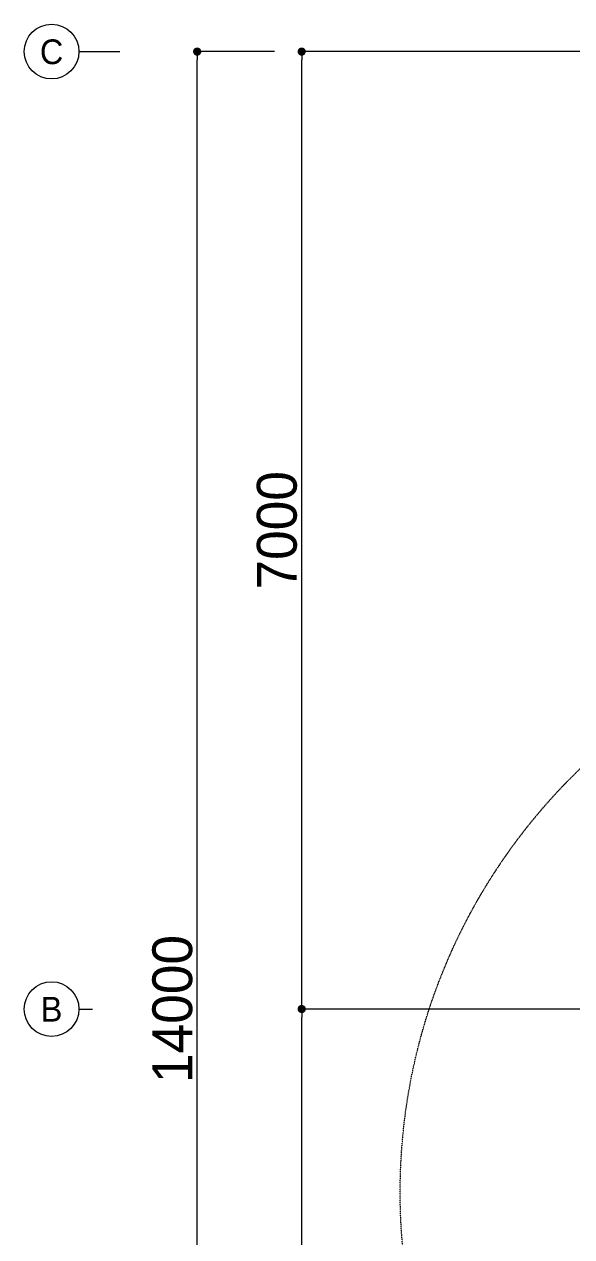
# Model space of a CAD drawing. Header units: millimetres. Extents: x -376000 to 292178, y -193032 to 188048.
# Drawn here: x -134026 to -130023, y 62184 to 71049 of the extents above; entities that cross this region are included whole.
import ezdxf

# ---------------------------------------------------------------- set-up
doc = ezdxf.new("R2010")
doc.units = ezdxf.units.MM
doc.header["$PDMODE"] = 1
doc.header["$PDSIZE"] = -2
doc.linetypes.add('VW-01 短破線', pattern=[2.116125, 1.058062, -1.058062])
doc.linetypes.add('ラインタイプ-6', pattern=[5.291531, 3.175, -1.058062, 0.352704, -0.705764])
for name, color, linetype, lineweight in [('01_基準-寸法', 7, 'Continuous', 5), ('07_文字・記号', 7, 'Continuous', 9), ('_天井プロット (2D)', 7, 'Continuous', 5), ('_平面図(既存部) (2D)', 7, 'Continuous', 5), ('_文字・記号 (2D)', 7, 'Continuous', 5)]:
    doc.layers.add(name, color=color, linetype=linetype, lineweight=lineweight)
doc.layers.add('06一点鎖線', color=7, linetype='ラインタイプ-6', lineweight=9, true_color=0x9999ff)
doc.styles.add('Hiragino Kaku Gothic Pro W3', font='', dxfattribs={"bigfont": 'Hiragino Kaku Gothic Pro W3'})
doc.styles.add('Hiragino Sans W3', font='', dxfattribs={"bigfont": 'Hiragino Sans W3'})
doc.styles.add('ＭＳ Ｐゴシック', font='MS PGothic.ttf')
doc.styles.get('Hiragino Kaku Gothic Pro W3').set_extended_font_data('Hiragino Kaku Gothic Pro W3')
doc.styles.get('Hiragino Sans W3').set_extended_font_data('Hiragino Sans W3')
doc.dimstyles.new('RGT', dxfattribs={"dimtxt": 161.781684, "dimasz": 0.999939, "dimexe": 0, "dimexo": 1, "dimgap": 0.5, "dimtad": 1, "dimdsep": 46, "dimtxsty": 'Hiragino Sans W3', "dimblk": 'DOT', "dimblk1": 'DOT', "dimblk2": 'DOT', "dimcen": 0, "dimazin": 0, "dimtfac": 1, "dimtix": 1, "dimtmove": 0, "dimatfit": 0, "dimldrblk": 'VW_FILLEDARROW', "dimfxl": 1, "dimfrac": 2, "dimtolj": 1, "dimarcsym": 0})

# ---------------------------------------------------------------- blocks, each defined once
blk = doc.blocks.new('平面図(既存部) (2D)')
at = {"layer": '06一点鎖線'}
for p, q in [((-96430.237, 70848.559), (-131430.237, 70848.559)), ((-96430.237, 63848.559), (-131430.237, 63848.559))]:
    blk.add_line(p, q, dxfattribs=at)
blk = doc.blocks.new('天井プロット (2D)')
at = {"layer": '07_文字・記号', "color": 100, "linetype": 'VW-01 短破線', "true_color": 0x00ff3f}
blk.add_circle((-126977, 62510), 4300, dxfattribs=at)
blk = doc.blocks.new('_Dot')
at = {"color": 0, "linetype": 'ByBlock', "lineweight": -2}
blk.add_line((-0.5, 0), (-1, 0), dxfattribs=at)
at = {"color": 0, "linetype": 'ByBlock', "const_width": 0.5}
blk.add_lwpolyline([(-0.25, 0, 1), (0.25, 0, 1)], format="xyb", close=True, dxfattribs=at)
blk = doc.blocks.new('*D447')
at = {"layer": '01_基準-寸法', "color": 0, "lineweight": -2}
for p, q in [((-131431.2, 70848.6), (-131997.1, 70848.6)), ((-131997.1, 63908.6), (-131997.1, 70788.6)), ((-131431.2, 63848.6), (-131997.1, 63848.6))]:
    blk.add_line(p, q, dxfattribs=at)
at = {"layer": 'Defpoints', "color": 0}
for p in [(-131997.1, 70848.6), (-131430.2, 70848.6), (-131430.2, 63848.6)]:
    blk.add_point(p, dxfattribs=at)
at = {"layer": '01_基準-寸法', "color": 0, "lineweight": -2, "xscale": 59.99633789062499, "yscale": 59.99633789062499, "zscale": 59.99633789062499}
for p, rotation in [((-131997.1, 70848.6), 90), ((-131997.1, 63848.6), 270)]:
    blk.add_blockref('_Dot', p, dxfattribs=dict(at, rotation=rotation))
at = {"layer": '01_基準-寸法', "color": 0, "insert": (-132177.1, 67348.6), "char_height": 291.21, "attachment_point": 5, "rotation": 90, "style": 'Hiragino Kaku Gothic Pro W3'}
blk.add_mtext('\\A1;7000', dxfattribs=at)
blk = doc.blocks.new('VW_FILLEDARROW')
at = {"color": 0, "linetype": 'Continuous', "lineweight": 5, "transparency": 16777216, "flags": 128}
blk.add_lwpolyline([(-161.33, 43.23), (0, 0), (-161.33, -43.23)], close=True, dxfattribs=at)
blk = doc.blocks.new('*D448')
at = {"layer": '01_基準-寸法', "color": 0, "lineweight": -2}
for p, q in [((-131431.2, 63848.6), (-131997.1, 63848.6)), ((-131997.1, 56908.6), (-131997.1, 63788.6)), ((-131431.2, 56848.6), (-131997.1, 56848.6))]:
    blk.add_line(p, q, dxfattribs=at)
at = {"layer": 'Defpoints', "color": 0}
for p in [(-131997.1, 63848.6), (-131430.2, 63848.6), (-131430.2, 56848.6)]:
    blk.add_point(p, dxfattribs=at)
at = {"layer": '01_基準-寸法', "color": 0, "lineweight": -2, "xscale": 59.99633789062499, "yscale": 59.99633789062499, "zscale": 59.99633789062499}
for p, rotation in [((-131997.1, 63848.6), 90), ((-131997.1, 56848.6), 270)]:
    blk.add_blockref('_Dot', p, dxfattribs=dict(at, rotation=rotation))
at = {"layer": '01_基準-寸法', "color": 0, "insert": (-132177.1, 60348.6), "char_height": 291.21, "attachment_point": 5, "rotation": 90, "style": 'Hiragino Kaku Gothic Pro W3'}
blk.add_mtext('\\A1;7000', dxfattribs=at)
blk = doc.blocks.new('*D461')
at = {"layer": '01_基準-寸法', "color": 0, "lineweight": -2}
for p, q in [((-132195.5, 70848.6), (-132761.3, 70848.6)), ((-132761.3, 56908.6), (-132761.3, 70788.6)), ((-132195.5, 56848.6), (-132761.3, 56848.6))]:
    blk.add_line(p, q, dxfattribs=at)
at = {"layer": 'Defpoints', "color": 0}
for p in [(-132761.3, 70848.6), (-132194.5, 70848.6), (-132194.5, 56848.6)]:
    blk.add_point(p, dxfattribs=at)
at = {"layer": '01_基準-寸法', "color": 0, "lineweight": -2, "xscale": 59.99633789062499, "yscale": 59.99633789062499, "zscale": 59.99633789062499}
for p, rotation in [((-132761.3, 70848.6), 90), ((-132761.3, 56848.6), 270)]:
    blk.add_blockref('_Dot', p, dxfattribs=dict(at, rotation=rotation))
at = {"layer": '01_基準-寸法', "color": 0, "insert": (-132941.3, 63848.6), "char_height": 291.21, "attachment_point": 5, "rotation": 90, "style": 'Hiragino Kaku Gothic Pro W3'}
blk.add_mtext('\\A1;14000', dxfattribs=at)
blk = doc.blocks.new('文字・記号 (2D)')
at = {"layer": '01_基準-寸法'}
for p, q in [((-133625.57, 70848.559), (-133525.57, 70848.559)), ((-133625.57, 70848.559), (-133525.57, 70848.559)), ((-133625.57, 70848.559), (-133525.57, 70848.559)), ((-133625.57, 70848.559), (-133325.57, 70848.559)), ((-133625.57, 63848.559), (-133525.57, 63848.559)), ((-133625.57, 63848.559), (-133525.57, 63848.559)), ((-133625.57, 63848.559), (-133525.57, 63848.559)), ((-133625.57, 63848.559), (-133525.57, 63848.559))]:
    blk.add_line(p, q, dxfattribs=at)
at = {"layer": '01_基準-寸法', "transparency": 33554687}
blk.add_line((-133625.57, 63848.559), (-133525.57, 63848.559), dxfattribs=at)
at = {"layer": '01_基準-寸法'}
for centre in [(-133825.57, 70848.559), (-133825.57, 63848.559)]:
    blk.add_circle(centre, 200, dxfattribs=at)
at = {"layer": '01_基準-寸法', "color": 7, "linetype": 'Continuous', "lineweight": 5, "transparency": 33554687}
blk.add_circle((-133825.57, 63848.559), 200, dxfattribs=at)
at = {"layer": '01_基準-寸法', "char_height": 180.909, "attachment_point": 2, "line_spacing_factor": 1.007907, "style": 'ＭＳ Ｐゴシック'}
for s, insert in [('C', (-133825.57, 70937.675)), ('B', (-133825.57, 63937.675))]:
    blk.add_mtext(s, dxfattribs=dict(at, insert=insert))
at = {"layer": '01_基準-寸法', "color": 7, "transparency": 33554687, "insert": (-133825.57, 63937.675), "char_height": 180.909, "attachment_point": 2, "line_spacing_factor": 1.007907, "style": 'ＭＳ Ｐゴシック'}
blk.add_mtext('B', dxfattribs=at)
at = {"layer": '01_基準-寸法'}
for base, p1, p2, picture, middle in [((-132761.323, 70848.559), (-132194.485, 56848.559), (-132194.485, 70848.559), '*D461', (-132941.298, 63848.559)), ((-131997.075, 70848.559), (-131430.237, 63848.559), (-131430.237, 70848.559), '*D447', (-132177.05, 67348.559)), ((-131997.075, 63848.559), (-131430.237, 56848.559), (-131430.237, 63848.559), '*D448', (-132177.05, 60348.559))]:
    dim = blk.add_linear_dim(base=base, p1=p1, p2=p2, angle=270, dimstyle='RGT', override={"dimtxt": 291.207031, "dimasz": 59.996338, "dimgap": 30, "dimpost": '<>', "dimtxsty": 'Hiragino Kaku Gothic Pro W3', "dimtmove": 2}, dxfattribs=at)
    dim.commit()
    dim.dimension.update_dxf_attribs({"geometry": picture, "text_midpoint": middle})

msp = doc.modelspace()

# ---------------------------------------------------------------- block references
at = {"layer": '_平面図(既存部) (2D)'}
msp.add_blockref('平面図(既存部) (2D)', (0, 0), dxfattribs=at)

# ---------------------------------------------------------------- next in the draw order: block references
at = {"layer": '_天井プロット (2D)'}
msp.add_blockref('天井プロット (2D)', (0, 0), dxfattribs=at)

# ---------------------------------------------------------------- next in the draw order: block references
at = {"layer": '_文字・記号 (2D)'}
msp.add_blockref('文字・記号 (2D)', (0, 0), dxfattribs=at)

doc.saveas('drawing.dxf')
